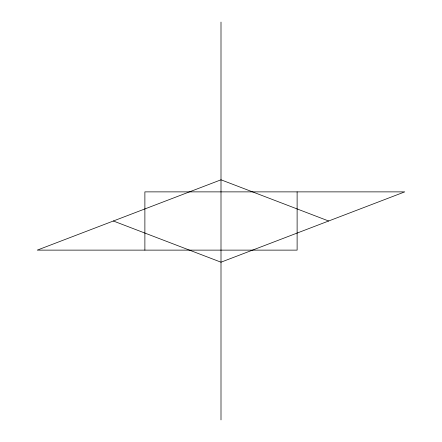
<?xml version="1.0" encoding="UTF-8"?>
<svg xmlns="http://www.w3.org/2000/svg" width="442" height="442" viewBox="0 0 442 442"><rect width="100%" height="100%" fill="white"/><g stroke="black" fill="none" stroke-linecap="round" stroke-linejoin="round"><path stroke-width="0.66" d="M328.644 221L221 179.806L37.239 250.128L297.118 250.128L297.118 191.872M113.356 221L221 262.194L404.762 191.872L144.882 191.872L144.882 250.128M221 22.1L221 419.9"/></g></svg>
